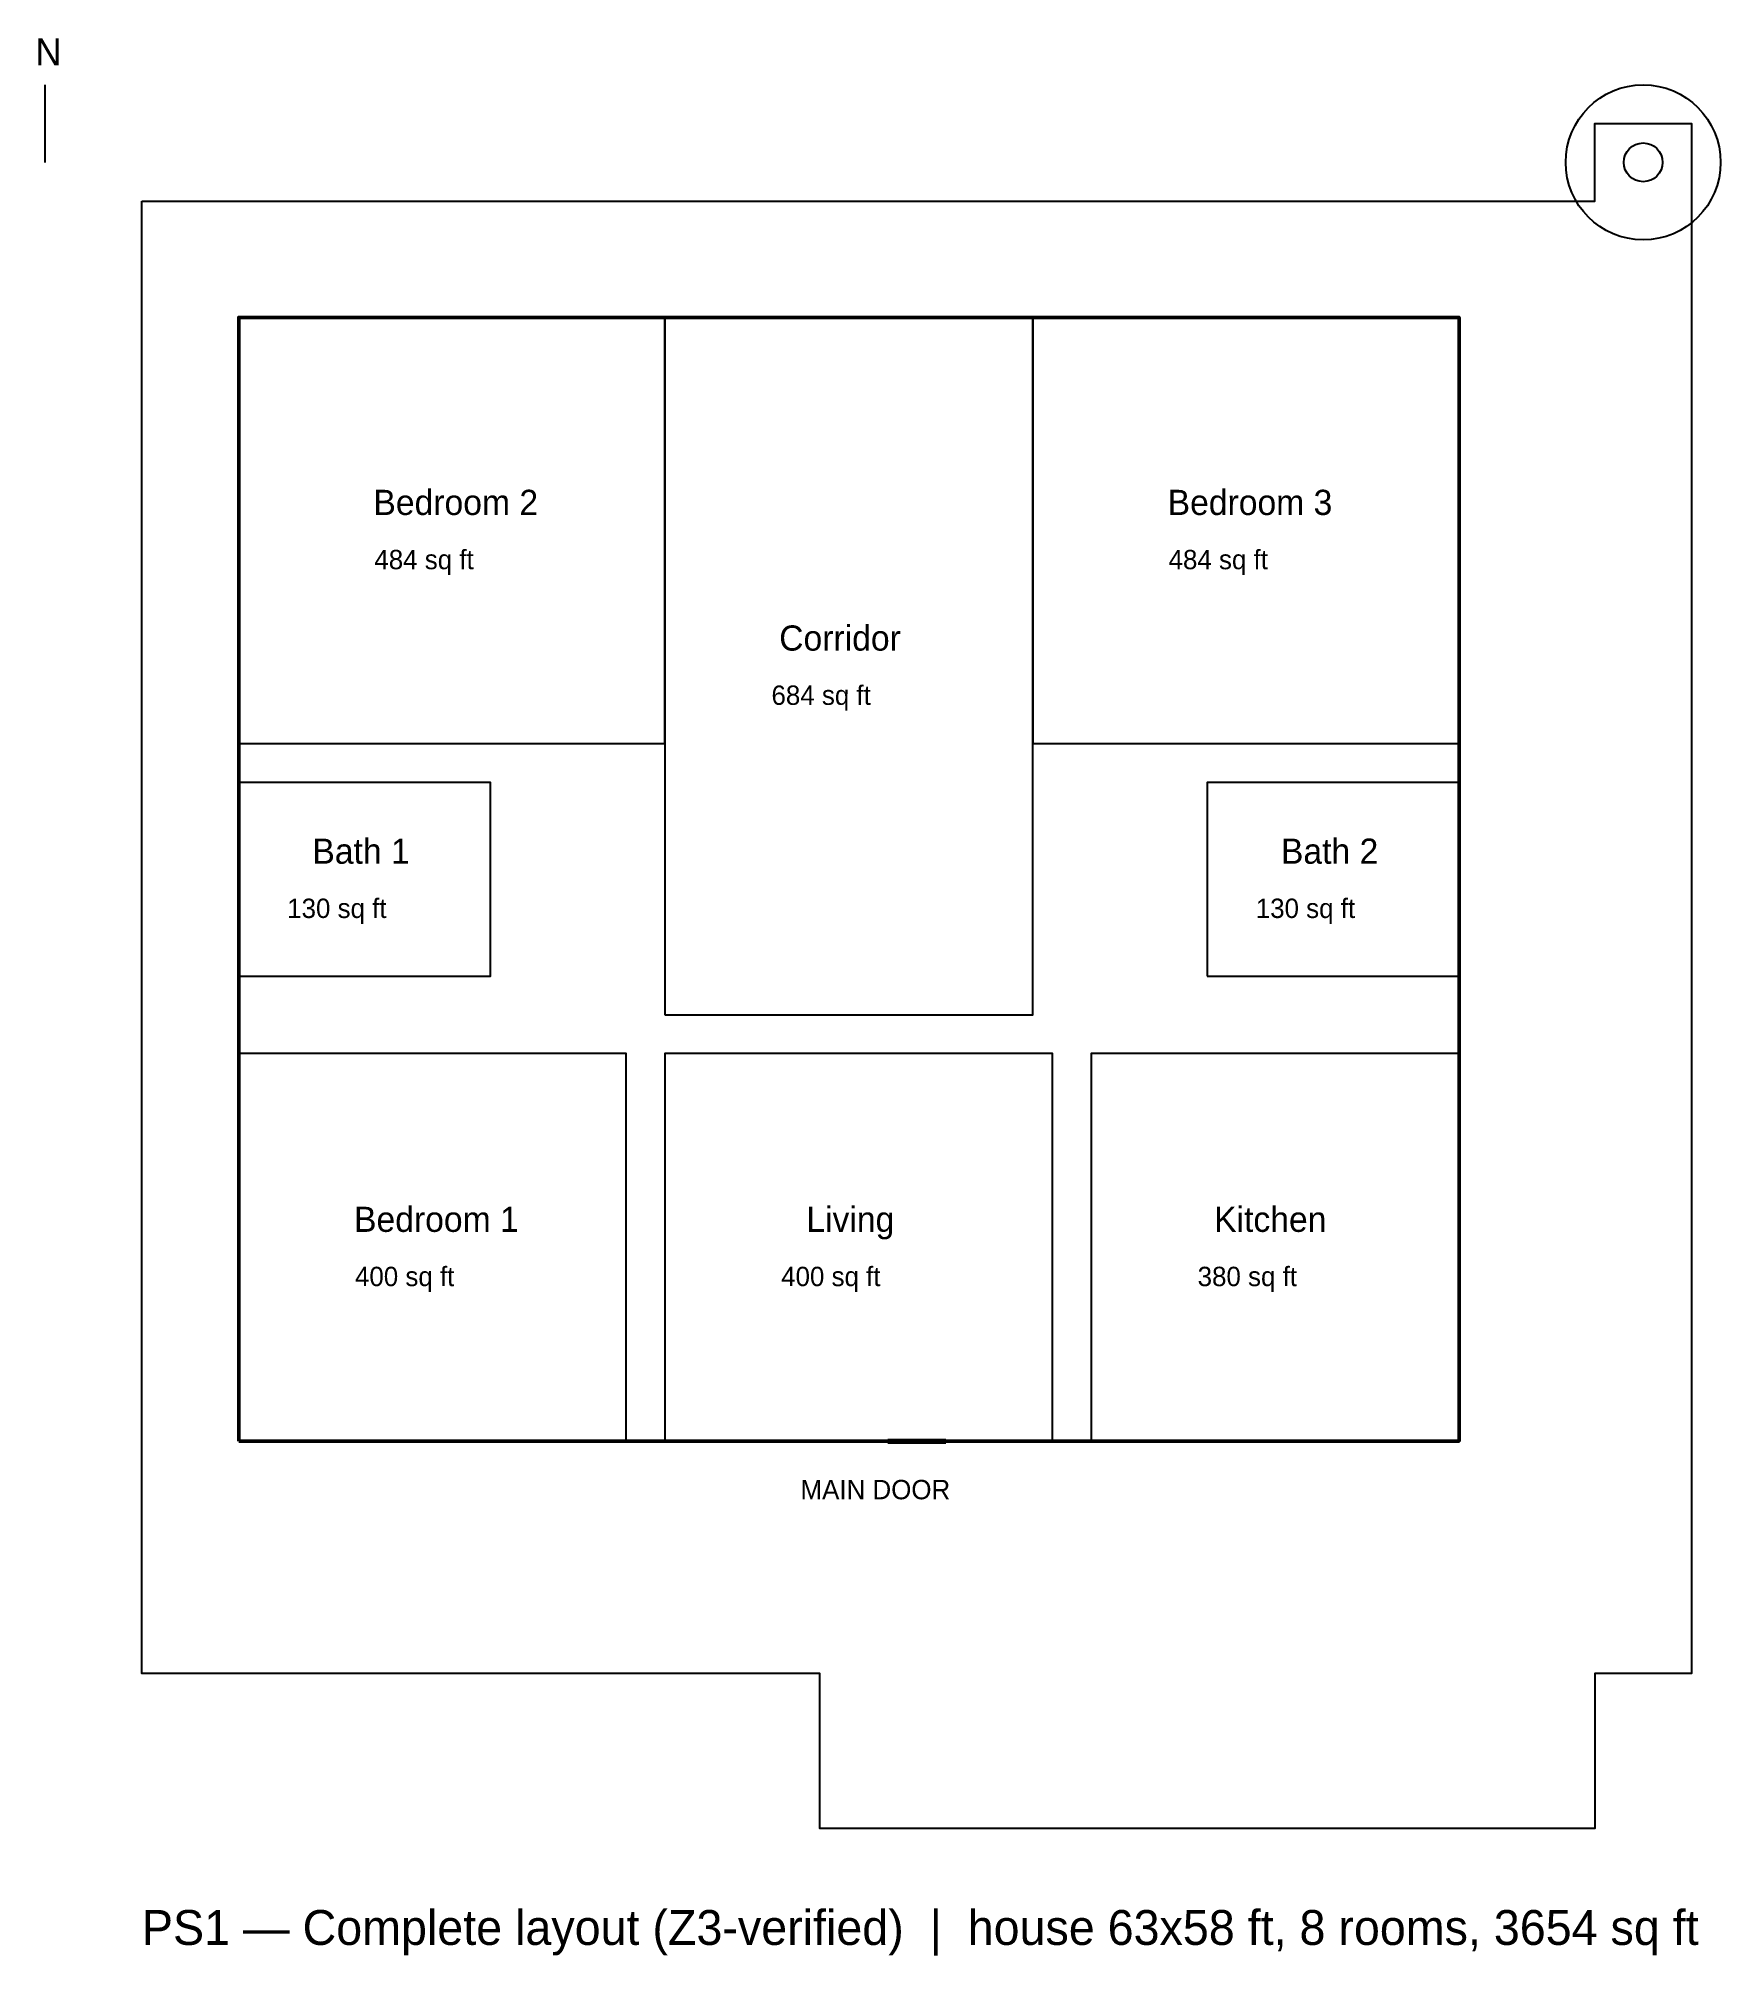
# Model space of a CAD drawing. Header units: metres. Extents: x -5.3 to 81.5, y -6.6 to 92.4.
import ezdxf

# ---------------------------------------------------------------- set-up
doc = ezdxf.new("R2010")
doc.units = ezdxf.units.M

msp = doc.modelspace()

# ---------------------------------------------------------------- linework, layer by layer
at = {"layer": 'CORRIDOR', "color": 8}
msp.add_lwpolyline([(27, 42), (46, 42), (46, 78), (27, 78), (27, 42)], close=True, dxfattribs=at)
at = {"layer": 'DOOR', "color": 5, "lineweight": 70}
msp.add_line((38.5, 20), (41.5, 20), dxfattribs=at)
at = {"layer": 'HOUSE', "color": 7, "lineweight": 50}
msp.add_lwpolyline([(5, 20), (68, 20), (68, 78), (5, 78), (5, 20)], close=True, dxfattribs=at)
at = {"layer": 'LABELS', "color": 7}
msp.add_line((-5, 86), (-5, 90), dxfattribs=at)
at = {"layer": 'PLOT', "color": 1}
msp.add_lwpolyline([(0, 84), (75, 84), (75, 88), (80, 88), (80, 8), (75, 8), (75, 0), (35, 0), (35, 8), (0, 8), (0, 84)], close=True, dxfattribs=at)
at = {"layer": 'ROOM_BATH', "color": 5}
for points in [[(5, 44), (18, 44), (18, 54), (5, 54), (5, 44)], [(55, 44), (68, 44), (68, 54), (55, 54), (55, 44)]]:
    msp.add_lwpolyline(points, close=True, dxfattribs=at)
at = {"layer": 'ROOM_BEDROOM', "color": 3}
for points in [[(5, 56), (27, 56), (27, 78), (5, 78), (5, 56)], [(46, 56), (68, 56), (68, 78), (46, 78), (46, 56)], [(5, 20), (25, 20), (25, 40), (5, 40), (5, 20)]]:
    msp.add_lwpolyline(points, close=True, dxfattribs=at)
at = {"layer": 'ROOM_KITCHEN', "color": 6}
msp.add_lwpolyline([(49, 20), (68, 20), (68, 40), (49, 40), (49, 20)], close=True, dxfattribs=at)
at = {"layer": 'ROOM_LIVING', "color": 4}
msp.add_lwpolyline([(27, 20), (47, 20), (47, 40), (27, 40), (27, 20)], close=True, dxfattribs=at)
at = {"layer": 'TREE', "color": 3}
for radius in [4, 1]:
    msp.add_circle((77.5, 86), radius, dxfattribs=at)

# ---------------------------------------------------------------- texts
at = {"layer": 'LABELS', "color": 7}
for s, height, p in [('N', 1.4, (-5.5, 91)), ('Bedroom 2', 1.3, (11.95, 67.8)), ('Bedroom 3', 1.3, (52.95, 67.8)), ('484 sq ft', 1, (12, 65)), ('484 sq ft', 1, (53, 65)), ('Corridor', 1.3, (32.9, 60.8)), ('684 sq ft', 1, (32.5, 58)), ('Bath 1', 1.3, (8.8, 49.8)), ('Bath 2', 1.3, (58.8, 49.8)), ('130 sq ft', 1, (7.5, 47)), ('130 sq ft', 1, (57.5, 47)), ('Bedroom 1', 1.3, (10.95, 30.8)), ('Living', 1.3, (34.3, 30.8)), ('Kitchen', 1.3, (55.35, 30.8)), ('400 sq ft', 1, (11, 28)), ('400 sq ft', 1, (33, 28)), ('380 sq ft', 1, (54.5, 28)), ('PS1 — Complete layout (Z3-verified)  |  house 63x58 ft, 8 rooms, 3654 sq ft', 1.8, (0, -6))]:
    msp.add_text(s, height=height, dxfattribs=at).set_placement(p)
at = {"layer": 'LABELS', "color": 5}
msp.add_text('MAIN DOOR', height=1, dxfattribs=at).set_placement((34, 17))

doc.saveas('drawing.dxf')
